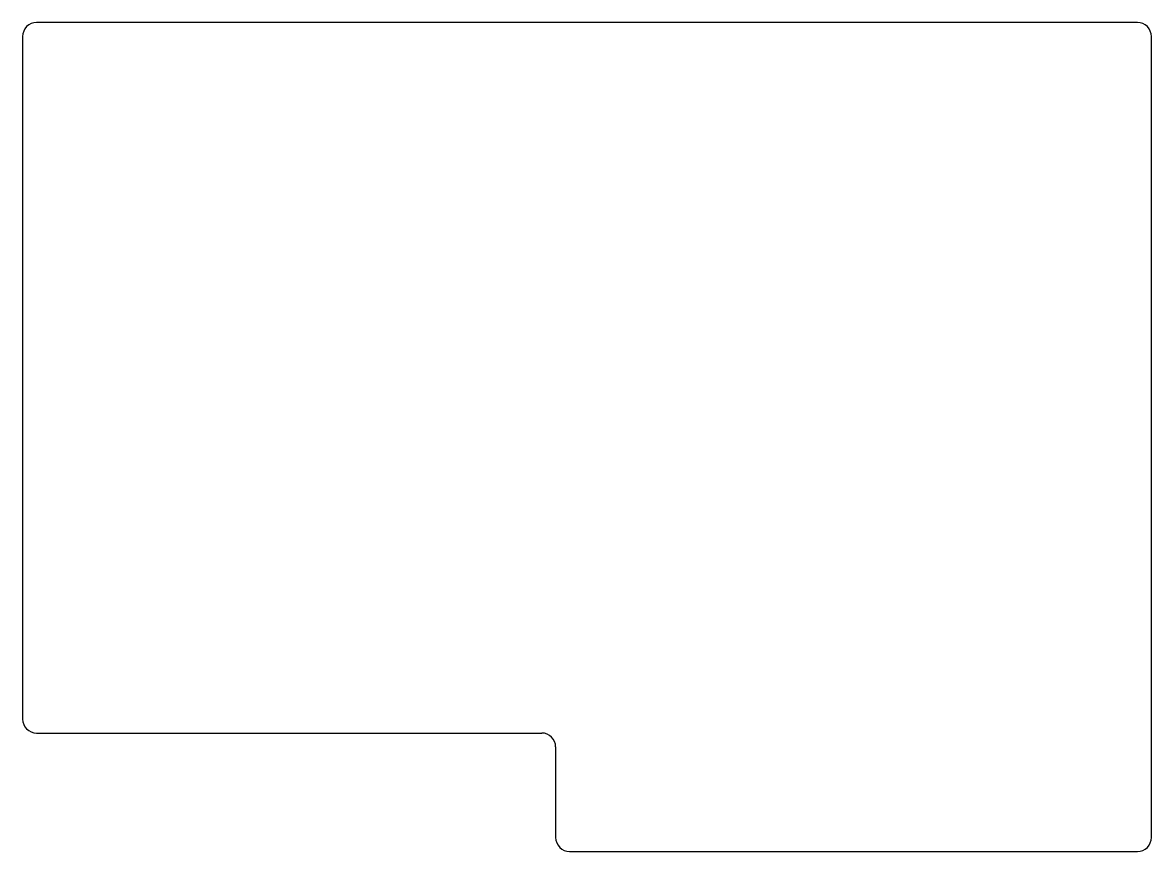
# Model space of a CAD drawing. Header units: millimetres. Extents: x 238 to 400, y -142 to -24.
import ezdxf

# ---------------------------------------------------------------- set-up
doc = ezdxf.new("R2010")
doc.units = ezdxf.units.MM

msp = doc.modelspace()

# ---------------------------------------------------------------- linework, layer by layer
for p, q in [((398.5, -23.5), (240.5, -23.5)), ((238.5, -25.5), (238.5, -123.5)), ((400.5, -140.5), (400.5, -25.5)), ((240.5, -125.5), (313, -125.5)), ((315, -127.5), (315, -140.5)), ((317, -142.5), (398.5, -142.5))]:
    msp.add_line(p, q)
for centre, start, end in [((240.5, -25.5), 90, 180), ((398.5, -25.5), 0, 90), ((240.5, -123.5), 180, 270), ((313, -127.5), 0, 90), ((317, -140.5), 180, 270), ((398.5, -140.5), 270, 0)]:
    msp.add_arc(centre, 2, start, end)

doc.saveas('drawing.dxf')
